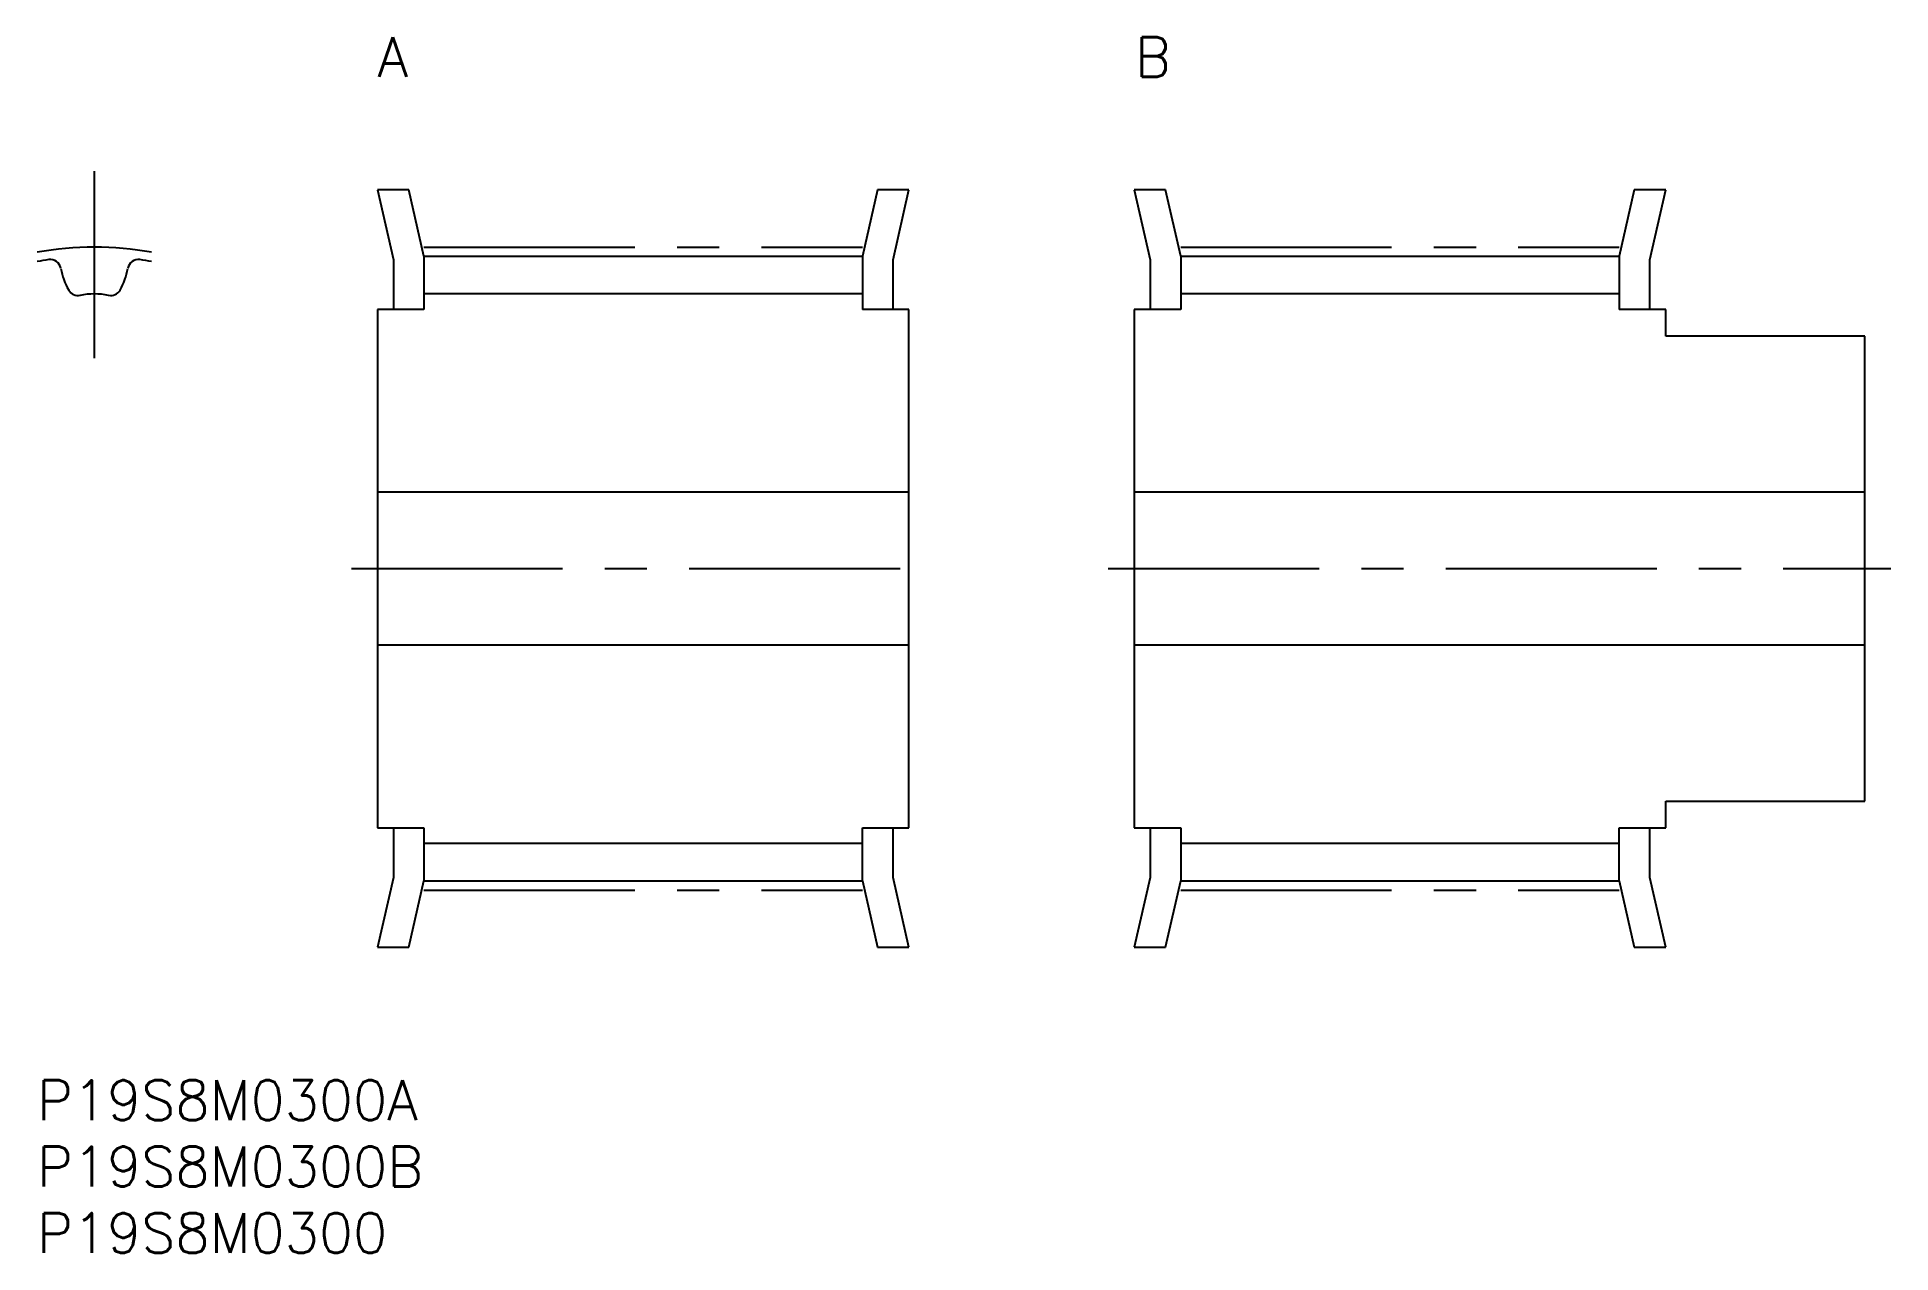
# Model space of a CAD drawing. Extents: x 0 to 140, y -13 to 78.
import ezdxf

# ---------------------------------------------------------------- set-up
doc = ezdxf.new("R2010")
doc.units = 0
doc.header["$LTSCALE"] = 0.5
doc.linetypes.add('CENTER', pattern=[50.8, 31.75, -6.35, 6.35, -6.35])
for name, color, linetype in [('MSM_CENTER', 1, 'CENTER'), ('MSM_CONTINUOUS', 7, 'CONTINUOUS'), ('MSM_PART_NUMBER', 7, 'CONTINUOUS')]:
    doc.layers.add(name, color=color, linetype=linetype)
doc.styles.get("Standard").update_dxf_attribs({"font": 'txt.shx', "height": 3, "bigfont": 'bigfont.shx'})

# ---------------------------------------------------------------- blocks, each defined once
blk = doc.blocks.new('*U31')
at = {"layer": 'MSM_PART_NUMBER'}
blk.add_text('P19S8M0300A', height=3, dxfattribs=at).set_placement((0, -3))
blk = doc.blocks.new('*U32')
at = {"layer": 'MSM_PART_NUMBER'}
blk.add_text('P19S8M0300B', height=3, dxfattribs=at).set_placement((0, -8))
blk = doc.blocks.new('*U33')
at = {"layer": 'MSM_PART_NUMBER'}
blk.add_text('A', height=3, dxfattribs=at).set_placement((25.62, 75.5))
blk = doc.blocks.new('*U34')
at = {"layer": 'MSM_PART_NUMBER'}
blk.add_text('B', height=3, dxfattribs=at).set_placement((82.62, 75.5))
blk = doc.blocks.new('*U35')
at = {"layer": 'MSM_PART_NUMBER'}
blk.add_text('P19S8M0300', height=3, dxfattribs=at).set_placement((0, -13))

msp = doc.modelspace()

# ---------------------------------------------------------------- linework, layer by layer
at = {"layer": 'MSM_CENTER'}
for p, q in [((4.31, 54.34), (4.31, 68.42)), ((29.12, 62.69), (62.12, 62.69)), ((86.07, 62.69), (119.07, 62.69)), ((23.67, 38.5), (67.57, 38.5)), ((80.62, 38.5), (139.52, 38.5)), ((29.12, 14.31), (62.12, 14.31)), ((86.07, 14.31), (119.07, 14.31))]:
    msp.add_line(p, q, dxfattribs=at)
msp.add_arc((4.31, 38.5), 24.19, 79.7346, 100.2654, dxfattribs=at)
at = {"layer": 'MSM_CONTINUOUS'}
for p, q in [((27.98, 67), (25.62, 67)), ((25.62, 67), (26.82, 61.74)), ((29.12, 62), (27.98, 67)), ((63.26, 67), (62.12, 62)), ((65.62, 67), (63.26, 67)), ((64.42, 61.74), (65.62, 67)), ((84.93, 67), (82.57, 67)), ((82.57, 67), (83.77, 61.74)), ((86.07, 62), (84.93, 67)), ((120.21, 67), (119.07, 62)), ((122.57, 67), (120.21, 67)), ((121.37, 61.74), (122.57, 67)), ((26.82, 61.74), (26.82, 58)), ((29.12, 62), (29.12, 58)), ((29.12, 62), (62.12, 62)), ((62.12, 62), (62.12, 58)), ((64.42, 58), (64.42, 61.74)), ((83.77, 61.74), (83.77, 58)), ((86.07, 62), (86.07, 58)), ((86.07, 62), (119.07, 62)), ((119.07, 62), (119.07, 58)), ((121.37, 58), (121.37, 61.74)), ((62.12, 59.17), (29.12, 59.17)), ((119.07, 59.17), (86.07, 59.17)), ((25.62, 58), (25.62, 19)), ((29.12, 58), (25.62, 58)), ((65.62, 58), (62.12, 58)), ((65.62, 19), (65.62, 58)), ((82.57, 58), (82.57, 19)), ((86.07, 58), (82.57, 58)), ((122.57, 58), (119.07, 58)), ((122.57, 56), (122.57, 58)), ((137.57, 56), (122.57, 56)), ((137.57, 21), (137.57, 56)), ((65.62, 44.25), (25.62, 44.25)), ((137.57, 44.25), (82.57, 44.25)), ((25.62, 32.75), (65.62, 32.75)), ((82.57, 32.75), (137.57, 32.75)), ((122.57, 19), (122.57, 21)), ((122.57, 21), (137.57, 21)), ((25.62, 19), (29.12, 19)), ((26.82, 19), (26.82, 15.26)), ((29.12, 19), (29.12, 14.99)), ((62.12, 14.99), (62.12, 19)), ((62.12, 19), (65.62, 19)), ((64.42, 15.26), (64.42, 19)), ((82.57, 19), (86.07, 19)), ((83.77, 19), (83.77, 15.26)), ((86.07, 19), (86.07, 14.99)), ((119.07, 14.99), (119.07, 19)), ((119.07, 19), (122.57, 19)), ((121.37, 15.26), (121.37, 19)), ((62.12, 17.82), (29.12, 17.82)), ((119.07, 17.82), (86.07, 17.82)), ((26.82, 15.26), (25.62, 10)), ((27.98, 10), (29.12, 15)), ((29.12, 14.99), (62.12, 14.99)), ((62.12, 15), (63.26, 10)), ((65.62, 10), (64.42, 15.26)), ((83.77, 15.26), (82.57, 10)), ((84.93, 10), (86.07, 15)), ((86.07, 14.99), (119.07, 14.99)), ((119.07, 15), (120.21, 10)), ((122.57, 10), (121.37, 15.26)), ((25.62, 10), (27.98, 10)), ((63.26, 10), (65.62, 10)), ((82.57, 10), (84.93, 10)), ((120.21, 10), (122.57, 10))]:
    msp.add_line(p, q, dxfattribs=at)
for centre, radius, start, end in [((4.31, 38.5), 23.5, 98.3795, 100.5679), ((1, 60.96), 0.8, 10.0048, 98.3795), ((7.62, 60.96), 0.8, 81.6205, 169.9952), ((4.31, 38.5), 23.5, 79.4321, 81.6205), ((6.91, 62), 5.2, 190.0048, 209.3753), ((1.71, 62), 5.2, 330.6247, 349.9952), ((3.08, 59.85), 0.8, 209.3753, 281.8712), ((4.31, 53.97), 5.2, 78.1288, 101.8712), ((5.55, 59.85), 0.8, 258.1288, 330.6247)]:
    msp.add_arc(centre, radius, start, end, dxfattribs=at)

# ---------------------------------------------------------------- block references
for name in ['*U33', '*U34', '*U31', '*U32', '*U35']:
    msp.add_blockref(name, (0, 0), dxfattribs=at)

doc.saveas('drawing.dxf')
